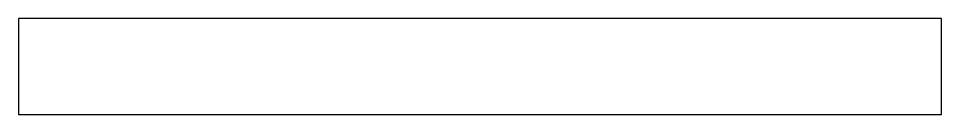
# Model space of a CAD drawing. Header units: millimetres. Extents: x -42 to 275, y -12 to 21.
import ezdxf

# ---------------------------------------------------------------- set-up
doc = ezdxf.new("R2010")
doc.units = ezdxf.units.MM
doc.layers.get('0').update_dxf_attribs({"linetype": 'CONTINUOUS'})

msp = doc.modelspace()

# ---------------------------------------------------------------- linework, layer by layer
msp.add_lwpolyline([(275, -11.77), (275, 21.4), (-42.01, 21.4), (-42.01, -11.77)], close=True)

doc.saveas('drawing.dxf')
